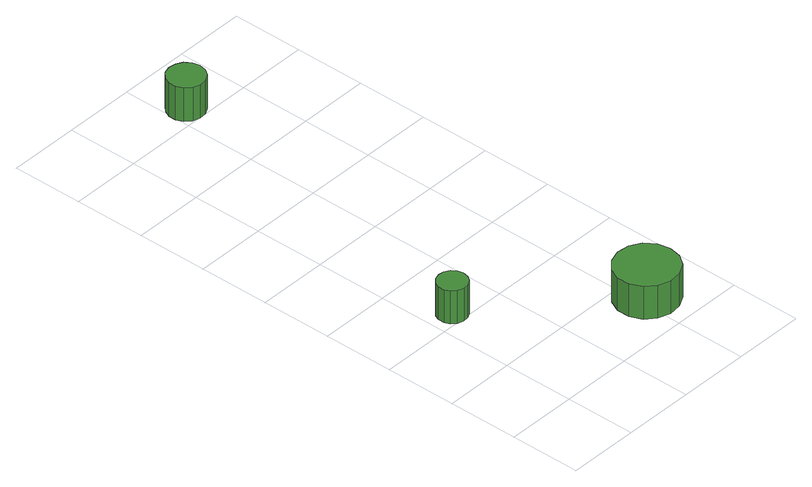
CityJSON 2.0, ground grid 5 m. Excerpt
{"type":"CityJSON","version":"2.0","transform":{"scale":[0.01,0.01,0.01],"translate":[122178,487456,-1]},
"CityObjects":{
"tree1":{"type":"SolitaryVegetationObject","attributes":{"function":"something"},"geometry":[{"type":"MultiSurface","lod":"1","boundaries":[[[0,1,2,3,4,5,6,7,8,9,10,11,12,13,14]],[[15,16,17,18,19,20,21,22,23,24,25,26,27,28,29]],[[0,29,28,1]],[[1,28,27,2]],[[2,27,26,3]],[[3,26,25,4]],[[4,25,24,5]],[[5,24,23,6]],[[6,23,22,7]],[[7,22,21,8]],[[8,21,20,9]],[[9,20,19,10]],[[10,19,18,11]],[[11,18,17,12]],[[12,17,16,13]],[[13,16,15,14]],[[14,15,29,0]]]}]},
"tree2":{"type":"SolitaryVegetationObject","attributes":{"function":"something"},"geometry":[{"type":"MultiSurface","lod":"1","boundaries":[[[30,31,32,33,34,35,36,37,38,39,40,41,42,43,44]],[[45,46,47,48,49,50,51,52,53,54,55,56,57,58,59]],[[30,59,58,31]],[[31,58,57,32]],[[32,57,56,33]],[[33,56,55,34]],[[34,55,54,35]],[[35,54,53,36]],[[36,53,52,37]],[[37,52,51,38]],[[38,51,50,39]],[[39,50,49,40]],[[40,49,48,41]],[[41,48,47,42]],[[42,47,46,43]],[[43,46,45,44]],[[44,45,59,30]]]}]},
"tree3":{"type":"SolitaryVegetationObject","attributes":{"function":"something"},"geometry":[{"type":"MultiSurface","lod":"1","boundaries":[[[60,61,62,63,64,65,66,67,68,69,70,71,72,73,74]],[[75,76,77,78,79,80,81,82,83,84,85,86,87,88,89]],[[60,89,88,61]],[[61,88,87,62]],[[62,87,86,63]],[[63,86,85,64]],[[64,85,84,65]],[[65,84,83,66]],[[66,83,82,67]],[[67,82,81,68]],[[68,81,80,69]],[[69,80,79,70]],[[70,79,78,71]],[[71,78,77,72]],[[72,77,76,73]],[[73,76,75,74]],[[74,75,89,60]]]}]}
},
"vertices":[
[272,1087,336],[263,1129,336],[238,1164,336],[200,1185,336],[158,1190,336],[117,1176,336],[85,1148,336],[68,1109,336],[68,1066,336],[85,1027,336],[117,998,336],[158,985,336],[200,989,336],[238,1011,336],[263,1045,336],[263,1045,87],[238,1011,87],[200,989,87],[158,985,87],[117,998,87],[85,1027,87],[68,1066,87],[68,1109,87],[85,1148,87],[117,1176,87],[158,1190,87],[200,1185,87],[238,1164,87],[263,1129,87],[272,1087,87],
[1279,314,336],[1261,402,336],[1208,475,336],[1129,520,336],[1040,529,336],[954,501,336],[887,441,336],[850,359,336],[850,268,336],[887,186,336],[954,126,336],[1040,98,336],[1129,107,336],[1208,152,336],[1261,225,336],[1261,225,88],[1208,152,88],[1129,107,88],[1040,98,88],[954,126,88],[887,186,88],[850,268,88],[850,359,88],[887,441,88],[954,501,88],[1040,529,88],[1129,520,88],[1208,475,88],[1261,402,88],[1279,314,88],
[743,3621,346],[732,3673,346],[701,3717,346],[654,3743,346],[601,3749,346],[550,3733,346],[511,3697,346],[489,3648,346],[489,3594,346],[511,3546,346],[550,3510,346],[601,3493,346],[654,3499,346],[701,3526,346],[732,3569,346],[732,3569,92],[701,3526,92],[654,3499,92],[601,3493,92],[550,3510,92],[511,3546,92],[489,3594,92],[489,3648,92],[511,3697,92],[550,3733,92],[601,3749,92],[654,3743,92],[701,3717,92],[732,3673,92],[743,3621,92]
]}
